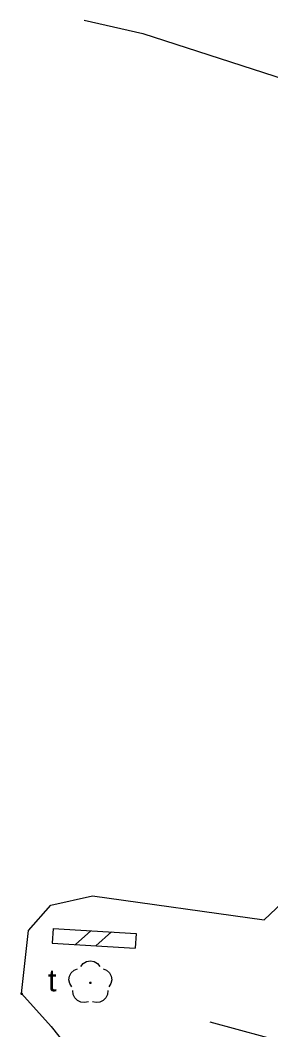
# Model space of a CAD drawing. Extents: x 0 to 7423283, y 0 to 5548300.
# Drawn here: x 7422219.97 to 7422228.53, y 5548251.45 to 5548285.98 of the extents above; entities that cross this region are included whole.
import ezdxf

# ---------------------------------------------------------------- set-up
doc = ezdxf.new("R2010")
doc.units = 0
doc.layers.get('0').update_dxf_attribs({"linetype": 'CONTINUOUS', "lineweight": 13})
doc.layers.add('BUIB02_01', color=7, linetype='CONTINUOUS', lineweight=18)
for name, color, linetype, lineweight, true_color in [('OBOP02', 7, 'CONTINUOUS', 18, 0x008000), ('SUPT01', 7, 'CONTINUOUS', 18, 0xff9100), ('SUPW03', 5, 'CONTINUOUS', 18, 0x0000ff), ('SUUS15_O', 7, 'CONTINUOUS', 18, 0xff9100)]:
    doc.layers.add(name, color=color, linetype=linetype, lineweight=lineweight, true_color=true_color)
doc.layers.add('SUPS01_07', color=7, linetype='CONTINUOUS', true_color=0xff9100)
doc.styles.add('GEO-INFO', font='Arial')

# ---------------------------------------------------------------- blocks, each defined once
blk = doc.blocks.new('SPDLP')
blk.add_hatch(color=0).paths.add_polyline_path([(-0.09, 0), (-0.085595, -0.027812), (-0.072812, -0.052901), (-0.052901, -0.072812), (-0.027812, -0.085595), (0, -0.09), (0.027812, -0.085595), (0.052901, -0.072812), (0.072812, -0.052901), (0.085595, -0.027812), (0.09, 0), (0.085595, 0.027812), (0.072812, 0.052901), (0.052901, 0.072812), (0.027812, 0.085595), (0, 0.09), (-0.027812, 0.085595), (-0.052901, 0.072812), (-0.072812, 0.052901), (-0.085595, 0.027812)])
at = {"color": 0}
for points in [[(-0.268652, 1.271938), (-0.048001, 1.40916), (0.20623, 1.462858), (0.463525, 1.426585), (0.693003, 1.304695), (0.867117, 1.11182), (0.964971, 0.871109)], [(-1.292703, 0.137547), (-1.355024, 0.389802), (-1.327532, 0.648184), (-1.213525, 0.881678), (-1.026689, 1.062258), (-0.78945, 1.168249), (-0.530282, 1.186929)], [(1.126667, 0.648554), (1.325358, 0.481106), (1.454989, 0.255912), (1.5, 0), (1.454989, -0.255912), (1.325358, -0.481106), (1.126667, -0.648554)], [(-0.530282, -1.186929), (-0.78945, -1.168249), (-1.026689, -1.062258), (-1.213525, -0.881678), (-1.327532, -0.648184), (-1.355024, -0.389802), (-1.292703, -0.137547)], [(0.964971, -0.871109), (0.867117, -1.11182), (0.693003, -1.304695), (0.463525, -1.426585), (0.20623, -1.462858), (-0.048001, -1.40916), (-0.268652, -1.271938)]]:
    blk.add_lwpolyline(points, dxfattribs=at)
blk = doc.blocks.new('KOLO')
blk.add_hatch(color=0).paths.add_polyline_path([(0, 0.5), (-0.12941, 0.482963), (-0.25, 0.433013), (-0.353553, 0.353553), (-0.433013, 0.25), (-0.482963, 0.12941), (-0.5, 0), (-0.482963, -0.12941), (-0.433013, -0.25), (-0.353553, -0.353553), (-0.25, -0.433013), (-0.12941, -0.482963), (0, -0.5), (0.12941, -0.482963), (0.25, -0.433013), (0.353553, -0.353553), (0.433013, -0.25), (0.482963, -0.12941), (0.5, 0), (0.482963, 0.12941), (0.433013, 0.25), (0.353553, 0.353553), (0.25, 0.433013), (0.12941, 0.482963)])
blk = doc.blocks.new('PION_C')
at = {"color": 0}
blk.add_lwpolyline([(0, 0.5), (0, -0.5)], dxfattribs=at)
blk = doc.blocks.new('BUIB02_01')
at = {"color": 0}
for points in [[(-1.205, -0.5), (-0.205, 0.5)], [(0.205, -0.5), (1.205, 0.5)]]:
    blk.add_lwpolyline(points, dxfattribs=at)

msp = doc.modelspace()

# ---------------------------------------------------------------- linework, layer by layer
at = {"layer": 'BUIB02_01', "color": 7, "linetype": 'Continuous', "lineweight": 18, "elevation": 10.18}
for points in [[(7422221.095, 5548254.92), (7422223.935, 5548254.75)], [(7422221.065, 5548254.42), (7422223.905, 5548254.25)]]:
    msp.add_lwpolyline(points, dxfattribs=at)
at = {"layer": 'SUPT01', "color": 30, "linetype": 'Continuous', "lineweight": 18, "true_color": 0xff9100, "elevation": 10.18}
for points in [[(7422222.16, 5548285.98), (7422224.16, 5548285.53), (7422240.65, 5548280.19)], [(7422220.02, 5548252.69), (7422220.26, 5548254.85), (7422221.02, 5548255.72), (7422222.44, 5548256.03), (7422228.3, 5548255.21), (7422229.34, 5548256.19), (7422230.89, 5548263.43), (7422233.26, 5548273.2), (7422235.47, 5548278.61), (7422236.66, 5548281.03), (7422239.61, 5548282.02), (7422239.94, 5548282.82)], [(7422220.02, 5548252.69), (7422221.03, 5548251.57), (7422228.03, 5548242.72), (7422230.68, 5548241.5)]]:
    msp.add_lwpolyline(points, dxfattribs=at)
at = {"layer": 'SUPW03', "color": 5, "linetype": 'Continuous', "lineweight": 18, "true_color": 0x0000ff, "elevation": 10.18}
msp.add_lwpolyline([(7422226.45, 5548251.73), (7422238.44, 5548248.47), (7422245.349, 5548246.618)], dxfattribs=at)

# ---------------------------------------------------------------- block references
at = {"layer": 'BUIB02_01', "color": 7, "lineweight": 18, "xscale": 0.5, "yscale": 0.5, "rotation": 356.5744105874521}
for name, p in [('PION_C', (7422221.08, 5548254.67, 10.18)), ('BUIB02_01', (7422222.475, 5548254.586, 10.18)), ('PION_C', (7422223.92, 5548254.5, 10.18))]:
    msp.add_blockref(name, p, dxfattribs=at)
at = {"layer": 'OBOP02', "color": 96, "lineweight": 18, "true_color": 0x008000, "xscale": 0.5, "yscale": 0.5, "rotation": 90}
msp.add_blockref('SPDLP', (7422222.37, 5548253.06, 10.12), dxfattribs=at)
at = {"layer": 'SUPS01_07', "color": 30, "lineweight": 5, "true_color": 0xff9100, "xscale": 0.09, "yscale": 0.09, "rotation": 90}
msp.add_blockref('KOLO', (7422220.02, 5548252.69, 10.24), dxfattribs=at)

# ---------------------------------------------------------------- texts
at = {"layer": 'SUUS15_O', "color": 30, "linetype": 'Continuous', "lineweight": 0, "true_color": 0xff9100, "style": 'GEO-INFO'}
msp.add_text('t', height=0.75, rotation=359.9998, dxfattribs=at).set_placement((7422220.92, 5548252.77, 10.8))

doc.saveas('drawing.dxf')
